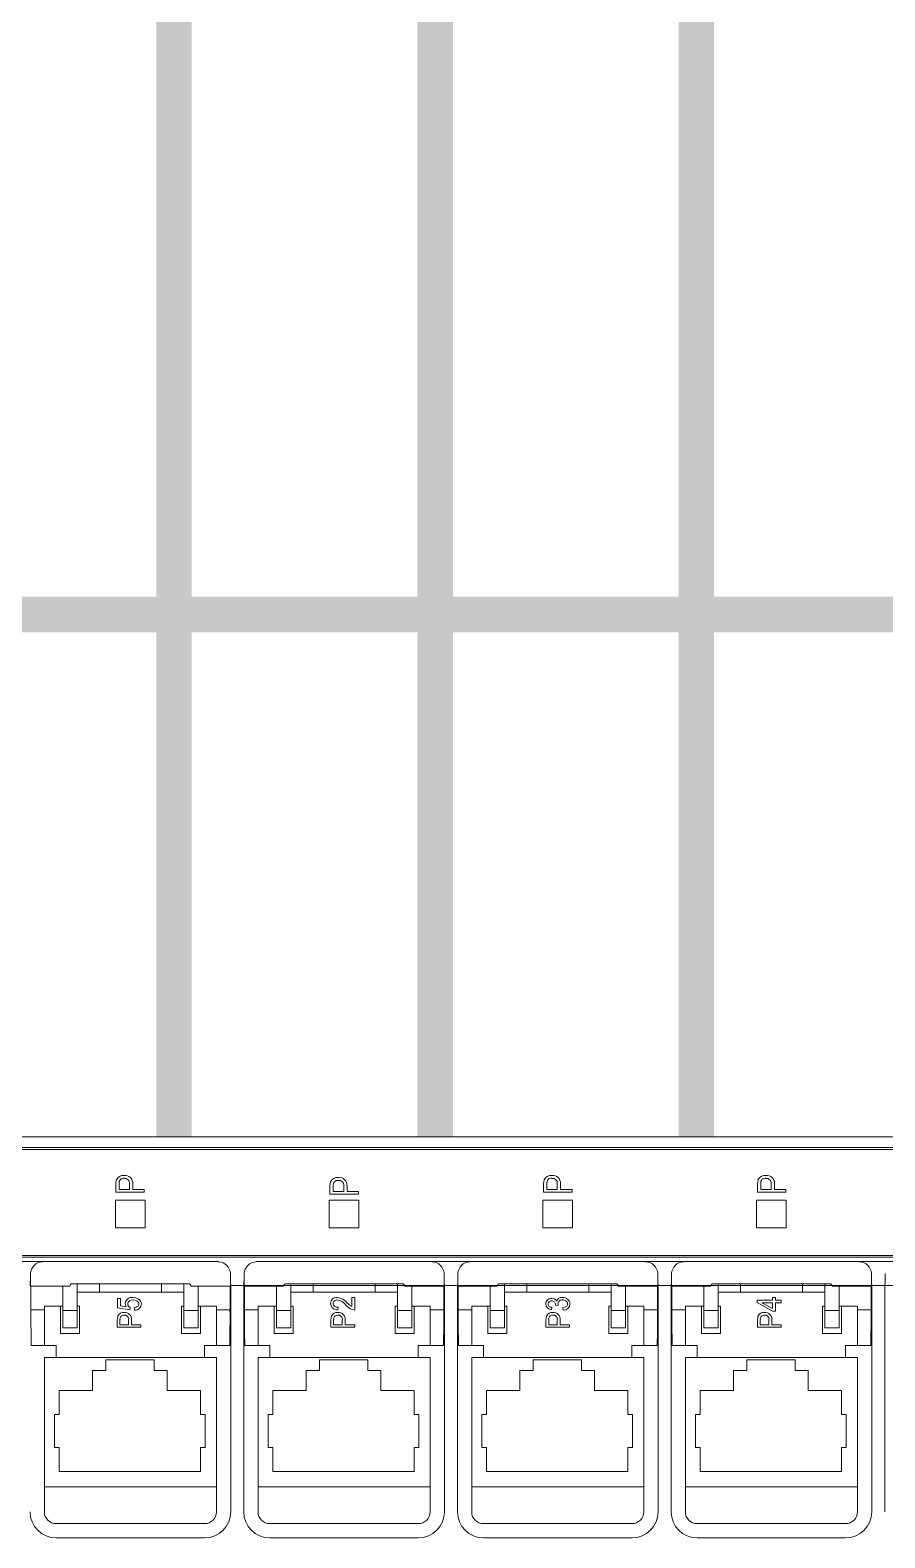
# Model space of a CAD drawing. Header units: inches. Extents: x 67248 to 85686, y -40174 to -31152.
# Drawn here: x 69425.6 to 69497.6, y -33452.9 to -33325.9 of the extents above; entities that cross this region are included whole.
import ezdxf

# ---------------------------------------------------------------- set-up
doc = ezdxf.new("R2010")
doc.units = ezdxf.units.IN
doc.header["$MEASUREMENT"] = 0
doc.layers.add('SI-TOPOLOGY-0.00', color=121, linetype='Continuous', lineweight=0)
doc.layers.add('SI-TOPOLOGY-Ethernet', color=7, linetype='Continuous', lineweight=13, true_color=0x3cf000)
doc.layers.add('SI-TOPOLOGY-FO-mm', color=7, linetype='Continuous', lineweight=13, true_color=0xff4d4d)

# ---------------------------------------------------------------- blocks, each defined once
blk = doc.blocks.new('SWITCHf')
for p, q in [((29.89, -135.45), (29.89, 98.29)), ((30.03, -135.25), (30.03, 98.09)), ((38.95, 98.09), (38.95, -135.25)), ((39.11, -135.13), (39.11, 97.97)), ((40, -134.75), (40, 97.59)), ((29.5, 17.66), (29.5, 14.51)), ((22.44, 15.45), (25.44, 15.48)), ((22.44, 15.44), (22.44, 15.45)), ((22.44, 13.34), (22.44, 15.44)), ((22.44, 15.44), (22.44, 15.44)), ((25.44, 15.48), (27.44, 15.48)), ((25.44, 14.34), (25.44, 15.48)), ((27.44, 15.51), (28.51, 15.51)), ((27.44, 15.48), (27.44, 15.51)), ((27.44, 12.79), (27.44, 15.48)), ((8.44, 14.34), (21.44, 14.34)), ((10.54, -0.16), (10.54, 14.34)), ((21.44, 14.34), (21.44, 13.34)), ((25.44, 14.34), (22.44, 14.34)), ((25.74, 14.34), (25.44, 14.34)), ((25.74, 14.34), (25.74, 12.79)), ((29.5, -0.34), (29.5, 14.51)), ((6.24, 0.84), (6.24, 13.34)), ((7.44, 0.84), (7.44, 13.34)), ((13.84, 13.09), (11.83, 13.09)), ((11.83, 13.09), (11.83, 1.18)), ((16.63, 13.49), (13.84, 13.49)), ((13.84, 13.49), (13.84, 13.09)), ((16.63, 13.09), (16.63, 13.49)), ((18.66, 13.09), (16.63, 13.09)), ((18.66, 10.28), (18.66, 13.09)), ((21.44, 13.34), (22.44, 13.34)), ((21.44, 0.84), (21.44, 13.34)), ((23.44, 12.99), (25.74, 12.99)), ((23.44, 11.39), (23.44, 12.99)), ((23.94, 11.59), (23.94, 12.79)), ((23.94, 12.79), (25.39, 12.79)), ((25.39, 11.59), (25.39, 12.79)), ((25.39, 12.79), (27.44, 12.79)), ((27.44, 12.19), (27.44, 12.79)), ((23.94, 11.59), (25.39, 11.59)), ((27.64, 11.59), (25.39, 11.59)), ((25.74, 11.59), (25.74, 11.39)), ((26.94, 9.7), (26.94, 11.59)), ((27.64, 11.99), (27.64, 11.59)), ((27.64, 9.7), (27.64, 11.59)), ((20.34, 10.28), (18.66, 10.28)), ((20.34, 9.17), (20.34, 10.28)), ((25.74, 11.39), (23.44, 11.39)), ((21.24, 9.17), (20.34, 9.17)), ((21.24, 5.1), (21.24, 9.17)), ((27.64, 9.7), (26.94, 9.7)), ((26.94, 4.47), (26.94, 9.7)), ((27.64, 7.09), (27.64, 9.7)), ((23.97, 8.2), (23.97, 6.2)), ((24.58, 8.2), (23.97, 8.2)), ((24.17, 7.97), (24.61, 7.97)), ((24.17, 7.24), (24.17, 7.97)), ((24.9, 8.16), (24.58, 8.2)), ((25.6, 8.17), (25.45, 7.15)), ((26.41, 8.17), (25.6, 8.17)), ((25.7, 7.45), (25.78, 7.94)), ((25.78, 7.94), (26.41, 7.94)), ((26.41, 7.94), (26.41, 8.17)), ((34.68, 8.34), (32.34, 8.34)), ((32.34, 8.34), (32.34, 5.84)), ((34.68, 5.84), (34.68, 8.34)), ((35.35, 8.32), (36.04, 8.32)), ((35.35, 5.92), (35.35, 8.32)), ((36.07, 8.04), (35.59, 8.04)), ((35.59, 8.04), (35.59, 7.17)), ((36.04, 8.32), (36.4, 8.28)), ((24.61, 7.24), (24.17, 7.24)), ((24.17, 7), (24.6, 7)), ((24.17, 6.2), (24.17, 7)), ((25.63, 6.77), (25.42, 6.74)), ((25.45, 7.15), (25.66, 7.12)), ((27.64, 4.47), (27.64, 7.09)), ((35.59, 7.17), (36.07, 7.17)), ((36.06, 6.89), (35.59, 6.89)), ((35.59, 6.89), (35.59, 5.92)), ((20.34, 3.99), (20.34, 5.1)), ((20.34, 5.1), (21.24, 5.1)), ((23.97, 6.2), (24.17, 6.2)), ((32.34, 5.84), (34.68, 5.84)), ((35.59, 5.92), (35.35, 5.92)), ((18.66, 1.18), (18.66, 3.99)), ((18.66, 3.99), (20.34, 3.99)), ((26.94, 2.59), (26.94, 4.47)), ((27.64, 4.47), (26.94, 4.47)), ((27.64, 2.59), (27.64, 4.47)), ((23.44, 2.79), (25.74, 2.79)), ((23.44, 1.19), (23.44, 2.79)), ((23.94, 2.59), (23.94, 1.39)), ((25.39, 2.59), (23.94, 2.59)), ((25.39, 2.59), (25.39, 1.39)), ((25.39, 2.59), (27.64, 2.59)), ((25.74, 2.79), (25.74, 2.59)), ((27.64, 2.59), (27.64, 2.19)), ((25.39, 1.39), (23.94, 1.39)), ((27.44, 1.39), (25.39, 1.39)), ((25.74, 1.39), (25.74, -0.16)), ((27.44, 1.99), (27.44, 1.39)), ((27.44, -1.3), (27.44, 1.39)), ((11.83, 1.18), (13.84, 1.18)), ((13.84, 1.18), (13.84, 0.79)), ((13.84, 0.79), (16.63, 0.79)), ((16.63, 0.79), (16.63, 1.18)), ((16.63, 1.18), (18.66, 1.18)), ((22.44, 0.84), (21.44, 0.84)), ((21.44, 0.84), (21.44, -0.16)), ((22.44, -1.27), (22.44, 0.84)), ((25.74, 1.19), (23.44, 1.19)), ((21.44, -0.16), (8.44, -0.16)), ((22.44, -0.16), (25.44, -0.16)), ((22.44, -1.27), (22.44, -1.28)), ((22.44, -1.27), (22.44, -1.27)), ((25.44, -1.3), (25.44, -0.16)), ((25.44, -0.16), (25.74, -0.16)), ((27.5, -1.36), (8.44, -1.36)), ((27.5, -2.46), (8.44, -2.46)), ((25.44, -1.3), (27.44, -1.3)), ((25.44, -2.52), (27.44, -2.52)), ((25.44, -3.66), (25.44, -2.52)), ((27.44, -1.34), (27.44, -1.3)), ((28.51, -1.34), (27.44, -1.34)), ((27.44, -2.49), (28.51, -2.49)), ((27.44, -2.52), (27.44, -2.49)), ((27.44, -5.21), (27.44, -2.52)), ((27.5, -135.62), (27.5, -1.36)), ((8.44, -3.66), (21.44, -3.66)), ((10.54, -18.16), (10.54, -3.66)), ((21.44, -3.66), (21.44, -4.66)), ((22.44, -2.56), (22.44, -2.55)), ((22.44, -4.66), (22.44, -2.56)), ((22.44, -2.56), (22.44, -2.56)), ((25.44, -3.66), (22.44, -3.66)), ((25.74, -3.66), (25.44, -3.66)), ((25.74, -3.66), (25.74, -5.21)), ((29.5, -18.34), (29.5, -3.49)), ((6.24, -17.16), (6.24, -4.66)), ((7.44, -17.16), (7.44, -4.66)), ((11.83, -4.91), (11.83, -16.82)), ((13.84, -4.91), (11.83, -4.91)), ((16.63, -4.51), (13.84, -4.51)), ((13.84, -4.51), (13.84, -4.91)), ((16.63, -4.91), (16.63, -4.51)), ((18.66, -4.91), (16.63, -4.91)), ((18.66, -7.72), (18.66, -4.91)), ((21.44, -4.66), (22.44, -4.66)), ((21.44, -17.16), (21.44, -4.66)), ((23.44, -6.61), (23.44, -5.01)), ((23.44, -5.01), (25.74, -5.01)), ((23.94, -6.41), (23.94, -5.21)), ((23.94, -5.21), (25.39, -5.21)), ((25.39, -6.41), (25.39, -5.21)), ((25.39, -5.21), (27.44, -5.21)), ((27.44, -5.81), (27.44, -5.21)), ((27.64, -6.01), (27.64, -6.41)), ((25.74, -6.61), (23.44, -6.61)), ((23.94, -6.41), (25.39, -6.41)), ((27.64, -6.41), (25.39, -6.41)), ((25.74, -6.41), (25.74, -6.61)), ((26.94, -8.3), (26.94, -6.41)), ((27.64, -8.3), (27.64, -6.41)), ((20.34, -7.72), (18.66, -7.72)), ((20.34, -8.83), (20.34, -7.72)), ((21.24, -8.83), (20.34, -8.83)), ((21.24, -12.9), (21.24, -8.83)), ((27.64, -8.3), (26.94, -8.3)), ((26.94, -13.53), (26.94, -8.3)), ((27.64, -10.91), (27.64, -8.3)), ((24.58, -9.8), (23.97, -9.8)), ((23.97, -9.8), (23.97, -11.8)), ((24.17, -10.03), (24.61, -10.03)), ((24.17, -10.76), (24.17, -10.03)), ((24.9, -9.84), (24.58, -9.8)), ((34.68, -9.66), (32.34, -9.66)), ((32.34, -9.66), (32.34, -12.16)), ((34.68, -12.16), (34.68, -9.66)), ((35.18, -9.72), (35.87, -9.72)), ((35.18, -12.12), (35.18, -9.72)), ((35.9, -10), (35.41, -10)), ((35.41, -10), (35.41, -10.88)), ((35.87, -9.72), (36.23, -9.77)), ((24.61, -10.76), (24.17, -10.76)), ((24.17, -11.8), (24.17, -10.99)), ((24.17, -10.99), (24.6, -10.99)), ((25.45, -10.37), (25.66, -10.4)), ((27.64, -13.53), (27.64, -10.91)), ((35.41, -10.88), (35.9, -10.88)), ((35.41, -11.16), (35.41, -12.12)), ((35.89, -11.16), (35.41, -11.16)), ((23.97, -11.8), (24.17, -11.8)), ((25.42, -11.8), (26.49, -11.8)), ((26.49, -11.57), (25.71, -11.57)), ((26.49, -11.8), (26.49, -11.57)), ((32.34, -12.16), (34.68, -12.16)), ((35.41, -12.12), (35.18, -12.12)), ((20.34, -12.9), (21.24, -12.9)), ((20.34, -14.01), (20.34, -12.9)), ((26.94, -15.41), (26.94, -13.53)), ((27.64, -13.53), (26.94, -13.53)), ((27.64, -15.41), (27.64, -13.53)), ((18.66, -16.82), (18.66, -14.01)), ((18.66, -14.01), (20.34, -14.01)), ((23.44, -15.21), (25.74, -15.21)), ((23.44, -16.81), (23.44, -15.21)), ((25.74, -15.21), (25.74, -15.41)), ((23.94, -15.41), (23.94, -16.61)), ((25.39, -15.41), (23.94, -15.41)), ((25.39, -15.41), (25.39, -16.61)), ((25.39, -15.41), (27.64, -15.41)), ((27.44, -16.01), (27.44, -16.61)), ((27.64, -15.41), (27.64, -15.81)), ((11.83, -16.82), (13.84, -16.82)), ((13.84, -16.82), (13.84, -17.21)), ((13.84, -17.21), (16.63, -17.21)), ((16.63, -17.21), (16.63, -16.82)), ((16.63, -16.82), (18.66, -16.82)), ((21.44, -17.16), (21.44, -18.16)), ((22.44, -17.16), (21.44, -17.16)), ((22.44, -19.27), (22.44, -17.16)), ((25.74, -16.81), (23.44, -16.81)), ((25.39, -16.61), (23.94, -16.61)), ((27.44, -16.61), (25.39, -16.61)), ((25.74, -16.61), (25.74, -18.16)), ((27.44, -19.3), (27.44, -16.61)), ((21.44, -18.16), (8.44, -18.16)), ((22.44, -18.16), (25.44, -18.16)), ((25.44, -19.3), (25.44, -18.16)), ((25.44, -18.16), (25.74, -18.16)), ((29.5, -18.34), (29.5, -21.49)), ((27.5, -19.36), (8.44, -19.36)), ((22.44, -19.27), (22.44, -19.28)), ((25.44, -19.3), (27.44, -19.3)), ((27.44, -19.34), (27.44, -19.3)), ((28.51, -19.34), (27.44, -19.34)), ((27.5, -20.46), (27.5, -19.36)), ((27.5, -20.46), (8.44, -20.46)), ((22.44, -20.56), (22.44, -20.55)), ((22.44, -20.56), (22.44, -20.56)), ((22.44, -22.66), (22.44, -20.56)), ((25.44, -20.52), (27.44, -20.52)), ((25.44, -21.66), (25.44, -20.52)), ((27.44, -20.49), (28.51, -20.49)), ((27.44, -20.52), (27.44, -20.49)), ((27.44, -23.21), (27.44, -20.52)), ((29.5, -36.34), (29.5, -21.49)), ((6.24, -35.16), (6.24, -22.66)), ((7.44, -35.16), (7.44, -22.66)), ((8.44, -21.66), (21.44, -21.66)), ((10.54, -36.16), (10.54, -21.66)), ((16.63, -22.51), (13.84, -22.51)), ((13.84, -22.51), (13.84, -22.91)), ((16.63, -22.91), (16.63, -22.51)), ((21.44, -21.66), (21.44, -22.66)), ((21.44, -22.66), (22.44, -22.66)), ((21.44, -35.16), (21.44, -22.66)), ((25.44, -21.66), (22.44, -21.66)), ((25.74, -21.66), (25.44, -21.66)), ((25.74, -21.66), (25.74, -23.21)), ((13.84, -22.91), (11.83, -22.91)), ((11.83, -22.91), (11.83, -34.82)), ((18.66, -22.91), (16.63, -22.91)), ((18.66, -25.72), (18.66, -22.91)), ((23.44, -23.01), (25.74, -23.01)), ((23.44, -24.61), (23.44, -23.01)), ((23.94, -24.41), (23.94, -23.21)), ((23.94, -23.21), (25.39, -23.21)), ((25.39, -24.41), (25.39, -23.21)), ((25.39, -23.21), (27.44, -23.21)), ((27.44, -23.81), (27.44, -23.21)), ((27.64, -24.01), (27.64, -24.41)), ((25.74, -24.61), (23.44, -24.61)), ((23.94, -24.41), (25.39, -24.41)), ((27.64, -24.41), (25.39, -24.41)), ((25.74, -24.41), (25.74, -24.61)), ((26.94, -26.3), (26.94, -24.41)), ((27.64, -26.3), (27.64, -24.41)), ((20.34, -25.72), (18.66, -25.72)), ((20.34, -26.83), (20.34, -25.72)), ((27.64, -26.3), (26.94, -26.3)), ((26.94, -31.53), (26.94, -26.3)), ((27.64, -28.91), (27.64, -26.3)), ((21.24, -26.83), (20.34, -26.83)), ((21.24, -30.9), (21.24, -26.83)), ((23.97, -27.91), (23.97, -29.91)), ((24.58, -27.91), (23.97, -27.91)), ((24.9, -27.95), (24.58, -27.91)), ((34.68, -27.66), (32.34, -27.66)), ((32.34, -27.66), (32.34, -30.16)), ((34.68, -30.16), (34.68, -27.66)), ((35.35, -27.71), (36.04, -27.71)), ((35.35, -30.11), (35.35, -27.71)), ((36.04, -27.71), (36.4, -27.75)), ((24.17, -28.15), (24.61, -28.15)), ((24.17, -28.87), (24.17, -28.15)), ((24.61, -28.87), (24.17, -28.87)), ((24.17, -29.11), (24.6, -29.11)), ((24.17, -29.91), (24.17, -29.11)), ((25.45, -28.38), (25.66, -28.41)), ((25.84, -28.72), (25.81, -28.95)), ((25.81, -28.95), (25.95, -28.93)), ((25.87, -28.72), (25.84, -28.72)), ((27.64, -31.53), (27.64, -28.91)), ((36.07, -27.99), (35.59, -27.99)), ((35.59, -27.99), (35.59, -28.86)), ((35.59, -28.86), (36.07, -28.86)), ((36.06, -29.14), (35.59, -29.14)), ((35.59, -29.14), (35.59, -30.11)), ((23.97, -29.91), (24.17, -29.91)), ((25.63, -29.34), (25.42, -29.37)), ((32.34, -30.16), (34.68, -30.16)), ((35.59, -30.11), (35.35, -30.11)), ((20.34, -30.9), (21.24, -30.9)), ((20.34, -32.01), (20.34, -30.9)), ((27.64, -31.53), (26.94, -31.53)), ((26.94, -33.41), (26.94, -31.53)), ((27.64, -33.41), (27.64, -31.53)), ((18.66, -32.01), (20.34, -32.01)), ((18.66, -34.82), (18.66, -32.01)), ((23.44, -34.81), (23.44, -33.21)), ((23.44, -33.21), (25.74, -33.21)), ((25.39, -33.41), (23.94, -33.41)), ((23.94, -33.41), (23.94, -34.61)), ((25.39, -33.41), (25.39, -34.61)), ((25.39, -33.41), (27.64, -33.41)), ((25.74, -33.21), (25.74, -33.41)), ((27.44, -34.01), (27.44, -34.61)), ((27.64, -33.41), (27.64, -33.81)), ((11.83, -34.82), (13.84, -34.82)), ((13.84, -34.82), (13.84, -35.21)), ((13.84, -35.21), (16.63, -35.21)), ((16.63, -35.21), (16.63, -34.82)), ((16.63, -34.82), (18.66, -34.82)), ((21.44, -35.16), (21.44, -36.16)), ((22.44, -35.16), (21.44, -35.16)), ((22.44, -37.27), (22.44, -35.16)), ((25.74, -34.81), (23.44, -34.81)), ((25.39, -34.61), (23.94, -34.61)), ((27.44, -34.61), (25.39, -34.61)), ((25.74, -34.61), (25.74, -36.16)), ((27.44, -37.3), (27.44, -34.61)), ((21.44, -36.16), (8.44, -36.16)), ((22.44, -36.16), (25.44, -36.16)), ((25.44, -37.3), (25.44, -36.16)), ((25.44, -36.16), (25.74, -36.16)), ((29.5, -36.34), (29.5, -39.49)), ((27.5, -37.36), (8.44, -37.36)), ((22.44, -37.27), (22.44, -37.27)), ((22.44, -37.27), (22.44, -37.28)), ((25.44, -37.3), (27.44, -37.3)), ((27.44, -37.34), (27.44, -37.3)), ((28.51, -37.34), (27.44, -37.34)), ((27.5, -38.46), (27.5, -37.36)), ((27.5, -38.46), (8.44, -38.46)), ((22.44, -38.56), (22.44, -38.55)), ((22.44, -40.66), (22.44, -38.56)), ((22.44, -38.56), (22.44, -38.56)), ((25.44, -38.52), (27.44, -38.52)), ((25.44, -39.66), (25.44, -38.52)), ((27.44, -38.49), (28.51, -38.49)), ((27.44, -38.52), (27.44, -38.49)), ((27.44, -41.21), (27.44, -38.52)), ((8.44, -39.66), (21.44, -39.66)), ((10.54, -54.16), (10.54, -39.66)), ((16.63, -40.51), (13.84, -40.51)), ((13.84, -40.51), (13.84, -40.91)), ((16.63, -40.91), (16.63, -40.51)), ((21.44, -39.66), (21.44, -40.66)), ((25.44, -39.66), (22.44, -39.66)), ((25.74, -39.66), (25.44, -39.66)), ((25.74, -39.66), (25.74, -41.21)), ((29.5, -54.34), (29.5, -39.49)), ((6.24, -53.16), (6.24, -40.66)), ((7.44, -53.16), (7.44, -40.66)), ((13.84, -40.91), (11.83, -40.91)), ((11.83, -40.91), (11.83, -52.82)), ((18.66, -40.91), (16.63, -40.91)), ((18.66, -43.72), (18.66, -40.91)), ((21.44, -40.66), (22.44, -40.66)), ((21.44, -53.16), (21.44, -40.66)), ((23.44, -41.01), (25.74, -41.01)), ((23.44, -42.61), (23.44, -41.01)), ((23.94, -42.41), (23.94, -41.21)), ((23.94, -41.21), (25.39, -41.21)), ((25.39, -42.41), (25.39, -41.21)), ((25.39, -41.21), (27.44, -41.21)), ((27.44, -41.81), (27.44, -41.21)), ((25.74, -42.61), (23.44, -42.61)), ((23.94, -42.41), (25.39, -42.41)), ((27.64, -42.41), (25.39, -42.41)), ((25.74, -42.41), (25.74, -42.61)), ((26.94, -44.3), (26.94, -42.41)), ((27.64, -42.01), (27.64, -42.41)), ((27.64, -44.3), (27.64, -42.41)), ((20.34, -43.72), (18.66, -43.72)), ((20.34, -44.83), (20.34, -43.72)), ((27.64, -44.3), (26.94, -44.3)), ((26.94, -49.53), (26.94, -44.3)), ((27.64, -46.91), (27.64, -44.3)), ((21.24, -44.83), (20.34, -44.83)), ((21.24, -48.9), (21.24, -44.83)), ((32.34, -45.66), (32.34, -48.16)), ((34.68, -45.66), (32.34, -45.66)), ((34.68, -48.16), (34.68, -45.66)), ((24.58, -45.74), (23.97, -45.74)), ((23.97, -45.74), (23.97, -47.74)), ((24.17, -45.97), (24.61, -45.97)), ((24.17, -46.7), (24.17, -45.97)), ((24.61, -46.7), (24.17, -46.7)), ((24.17, -47.74), (24.17, -46.93)), ((24.17, -46.93), (24.6, -46.93)), ((24.9, -45.77), (24.58, -45.74)), ((25.34, -47.01), (26.06, -45.71)), ((26.04, -46.11), (25.55, -47.01)), ((26.04, -47.01), (26.04, -46.11)), ((26.06, -45.71), (26.25, -45.71)), ((26.25, -45.71), (26.25, -47.01)), ((27.64, -49.53), (27.64, -46.91)), ((35.35, -45.73), (36.04, -45.73)), ((35.35, -48.13), (35.35, -45.73)), ((36.07, -46.01), (35.59, -46.01)), ((35.59, -46.01), (35.59, -46.88)), ((35.59, -46.88), (36.07, -46.88)), ((36.04, -45.73), (36.4, -45.78)), ((23.97, -47.74), (24.17, -47.74)), ((25.34, -47.24), (25.34, -47.01)), ((26.04, -47.24), (25.34, -47.24)), ((25.55, -47.01), (26.04, -47.01)), ((26.04, -47.74), (26.04, -47.24)), ((26.25, -47.74), (26.04, -47.74)), ((26.25, -47.01), (26.49, -47.01)), ((26.49, -47.24), (26.25, -47.24)), ((26.25, -47.24), (26.25, -47.74)), ((26.49, -47.01), (26.49, -47.24)), ((32.34, -48.16), (34.68, -48.16)), ((35.59, -48.13), (35.35, -48.13)), ((36.06, -47.16), (35.59, -47.16)), ((35.59, -47.16), (35.59, -48.13)), ((20.34, -50.01), (20.34, -48.9)), ((20.34, -48.9), (21.24, -48.9)), ((18.66, -52.82), (18.66, -50.01)), ((18.66, -50.01), (20.34, -50.01)), ((26.94, -51.41), (26.94, -49.53)), ((27.64, -49.53), (26.94, -49.53)), ((27.64, -51.41), (27.64, -49.53)), ((23.44, -52.81), (23.44, -51.21)), ((23.44, -51.21), (25.74, -51.21)), ((23.94, -51.41), (23.94, -52.61)), ((25.39, -51.41), (23.94, -51.41)), ((25.39, -51.41), (25.39, -52.61)), ((25.39, -51.41), (27.64, -51.41)), ((25.74, -51.21), (25.74, -51.41)), ((27.44, -52.01), (27.44, -52.61)), ((27.64, -51.41), (27.64, -51.81)), ((11.83, -52.82), (13.84, -52.82)), ((13.84, -52.82), (13.84, -53.21)), ((13.84, -53.21), (16.63, -53.21)), ((16.63, -53.21), (16.63, -52.82)), ((16.63, -52.82), (18.66, -52.82)), ((21.44, -53.16), (21.44, -54.16)), ((22.44, -53.16), (21.44, -53.16)), ((22.44, -55.27), (22.44, -53.16)), ((25.74, -52.81), (23.44, -52.81)), ((25.39, -52.61), (23.94, -52.61)), ((27.44, -52.61), (25.39, -52.61)), ((25.74, -52.61), (25.74, -54.16)), ((27.44, -55.3), (27.44, -52.61)), ((21.44, -54.16), (8.44, -54.16)), ((22.44, -54.16), (25.44, -54.16)), ((25.44, -55.3), (25.44, -54.16)), ((25.44, -54.16), (25.74, -54.16)), ((29.5, -54.34), (29.5, -57.49)), ((27.5, -55.36), (8.44, -55.36)), ((22.44, -55.27), (22.44, -55.28)), ((22.44, -55.27), (22.44, -55.27)), ((25.44, -55.3), (27.44, -55.3)), ((27.44, -55.34), (27.44, -55.3)), ((28.51, -55.34), (27.44, -55.34)), ((27.5, -56.46), (27.5, -55.36)), ((27.5, -56.46), (8.44, -56.46))]:
    blk.add_line(p, q)
at = {"flags": 128}
for points in [[(25.94, 6.38), (25.87, 6.39), (25.81, 6.42), (25.76, 6.45), (25.71, 6.51), (25.66, 6.62), (25.63, 6.77)], [(26, 7.52), (25.85, 7.5), (25.7, 7.45)], [(25.94, 7.32), (26.02, 7.31), (26.09, 7.28), (26.15, 7.23), (26.2, 7.17), (26.26, 7.02), (26.28, 6.87)], [(25.94, 6.17), (26.06, 6.19), (26.18, 6.23), (26.27, 6.3), (26.35, 6.41), (26.46, 6.63), (26.49, 6.88)], [(26.28, 6.87), (26.26, 6.7), (26.2, 6.55), (26.15, 6.48), (26.09, 6.43), (26.02, 6.39), (25.94, 6.38)], [(25.66, -10.4), (25.67, -10.24), (25.72, -10.12), (25.77, -10.06), (25.83, -10.02), (25.9, -9.99), (25.97, -9.98)], [(25.71, -11.57), (25.85, -11.36), (26.02, -11.18)], [(25.94, -29.73), (25.87, -29.72), (25.81, -29.7), (25.76, -29.66), (25.72, -29.6), (25.67, -29.49), (25.63, -29.34)]]:
    blk.add_lwpolyline(points, dxfattribs=at)
for centre, radius, start, end in [((8.44, 13.34), 2.2, 90, 180), ((28.29, 26.71), 11.2, 265.9284, 271.083), ((28.43, 14.44), 1.07, 3.7315, 85.8937), ((8.44, 13.34), 1, 90, 180), ((27.44, 11.99), 0.2, 0, 90), ((24.66, 7.56), 0.558, 263.6419, 6.2071), ((24.67, 7.64), 0.333, 354.7426, 101.8249), ((24.68, 7.67), 0.54, 354.5743, 65.0634), ((36.11, 7.54), 0.649, 265.6417, 8.0872), ((36.14, 7.66), 0.384, 352.553, 100.1454), ((36.11, 7.7), 0.646, 353.4311, 62.9154), ((24.66, 7.58), 0.345, 261.2292, 4.9505), ((25.96, 6.71), 0.541, 176.7218, 267.4232), ((25.95, 6.99), 0.324, 92.2659, 157.0482), ((25.93, 6.97), 0.559, 350.892, 83.4236), ((36.12, 7.57), 0.398, 262.8329, 7.2261), ((27.44, 2.19), 0.2, 270, 0), ((8.44, 0.84), 2.2, 180, 270), ((8.44, 0.84), 1, 180, 270), ((28.42, -0.26), 1.08, 274.3423, 356.0325), ((8.44, -4.66), 2.2, 90, 180), ((24.71, 86.8), 88.1, 268.5244, 270.4755), ((24.71, -90.64), 88.12, 89.5245, 91.4753), ((28.29, -12.53), 11.2, 88.9175, 94.0709), ((28.29, 8.7), 11.19, 265.9278, 271.0834), ((28.43, -3.56), 1.07, 3.7315, 85.8936), ((8.44, -4.66), 1, 90, 180), ((27.44, -6.01), 0.2, 0, 90), ((24.67, -10.36), 0.333, 354.7426, 101.8246), ((24.68, -10.33), 0.54, 354.5741, 65.0636), ((26, -10.33), 0.552, 91.8141, 184.7644), ((25.96, -10.3), 0.319, 354.6609, 87.9655), ((25.98, -10.28), 0.51, 354.271, 89.9367), ((35.96, -10.38), 0.384, 352.5534, 100.1448), ((35.94, -10.35), 0.646, 353.431, 62.9156), ((24.66, -10.44), 0.558, 263.6421, 6.2069), ((24.66, -10.42), 0.345, 261.2294, 4.9503), ((26.5, -11.91), 1.08, 128.0654, 174.1185), ((25.16, -10.14), 1.14, 306.3428, 350.4779), ((25.27, -10.21), 1.22, 307.5525, 354.1466), ((35.93, -10.51), 0.649, 265.6414, 8.0872), ((35.95, -10.48), 0.398, 262.8329, 7.2259), ((27.44, -15.81), 0.2, 270, 0), ((8.44, -17.16), 2.2, 180, 270), ((8.44, -17.16), 1, 180, 270), ((28.42, -18.26), 1.08, 274.3423, 356.0327), ((24.71, 68.8), 88.11, 268.5245, 270.4755), ((28.29, -30.53), 11.2, 88.917, 94.0715), ((8.44, -22.66), 2.2, 90, 180), ((24.71, -108.63), 88.11, 89.5245, 91.4755), ((28.29, -9.29), 11.2, 265.9289, 271.0826), ((28.43, -21.56), 1.07, 3.7315, 85.8936), ((8.44, -22.66), 1, 90, 180), ((27.44, -24.01), 0.2, 0, 90), ((25.96, -28.4), 0.509, 92.1768, 178.2963), ((25.92, -28.37), 0.486, 355.9459, 88.3878), ((36.11, -28.33), 0.646, 353.431, 62.9156), ((24.66, -28.55), 0.558, 263.642, 6.2069), ((24.67, -28.47), 0.333, 354.7426, 101.8247), ((24.66, -28.53), 0.345, 261.2294, 4.9503), ((24.68, -28.44), 0.54, 354.5741, 65.0636), ((25.96, -28.4), 0.304, 93.1956, 181.4599), ((25.89, -28.41), 0.313, 266.3893, 2.3376), ((25.93, -28.37), 0.271, 353.6238, 87.5789), ((25.94, -29.27), 0.345, 353.046, 86.9074), ((25.96, -28.42), 0.452, 300.0514, 2.1303), ((26.02, -29.25), 0.465, 352.9193, 70.0804), ((36.11, -28.49), 0.649, 265.6415, 8.0871), ((36.14, -28.37), 0.384, 352.5531, 100.1453), ((36.12, -28.47), 0.398, 262.8327, 7.2263), ((25.97, -29.39), 0.548, 177.4182, 266.9955), ((25.91, -29.36), 0.575, 272.5184, 5.4616), ((25.91, -29.36), 0.372, 275.1971, 7.3343), ((27.44, -33.81), 0.2, 270, 0), ((8.44, -35.16), 2.2, 180, 270), ((8.44, -35.16), 1, 180, 270), ((28.42, -36.26), 1.08, 274.3423, 356.0326), ((24.71, 50.8), 88.11, 268.5245, 270.4755), ((28.29, -48.53), 11.2, 88.9171, 94.0714), ((8.44, -40.66), 2.2, 90, 180), ((24.71, -126.63), 88.11, 89.5245, 91.4755), ((28.29, -27.29), 11.2, 265.9287, 271.0828), ((28.43, -39.56), 1.07, 3.7315, 85.8936), ((8.44, -40.66), 1, 90, 180), ((27.44, -42.01), 0.2, 0, 90), ((24.66, -46.38), 0.558, 263.6422, 6.2069), ((24.67, -46.3), 0.333, 354.7426, 101.8248), ((24.66, -46.36), 0.345, 261.2293, 4.9504), ((24.68, -46.26), 0.54, 354.5742, 65.0636), ((36.11, -46.52), 0.649, 265.6416, 8.0871), ((36.14, -46.39), 0.384, 352.5531, 100.1453), ((36.12, -46.49), 0.398, 262.8328, 7.2263), ((36.11, -46.35), 0.646, 353.4311, 62.9155), ((27.44, -51.81), 0.2, 270, 0), ((8.44, -53.16), 2.2, 180, 270), ((8.44, -53.16), 1, 180, 270), ((28.42, -54.26), 1.08, 274.3424, 356.0325), ((24.71, 32.8), 88.1, 268.5244, 270.4755), ((28.29, -66.53), 11.2, 88.9172, 94.0712), ((28.29, -45.29), 11.2, 265.9284, 271.083)]:
    blk.add_arc(centre, radius, start, end)

msp = doc.modelspace()

# ---------------------------------------------------------------- linework, layer by layer
at = {"layer": 'SI-TOPOLOGY-Ethernet', "const_width": 3}
for points in [[(68853.96, -32671.14), (68853.96, -32883.14), (69437.75, -32883.14), (69437.75, -33419.14)], [(69144.11, -32671.14), (69144.11, -32831.14), (69459.75, -32831.14), (69459.75, -33419.14)], [(69434.26, -32671.14), (69434.26, -32771.14), (69481.75, -32771.14), (69481.75, -33419.14)]]:
    msp.add_lwpolyline(points, dxfattribs=at)
at = {"layer": 'SI-TOPOLOGY-FO-mm', "const_width": 3}
msp.add_lwpolyline([(69026.62, -33419.14), (69026.62, -33375.14), (71038.46, -33375.14), (71038.46, -33419.14)], dxfattribs=at)

# ---------------------------------------------------------------- block references
at = {"layer": 'SI-TOPOLOGY-0.00', "rotation": 89.99999999999197}
msp.add_blockref('SWITCHf', (69441.17, -33459.14), dxfattribs=at)

doc.saveas('drawing.dxf')
